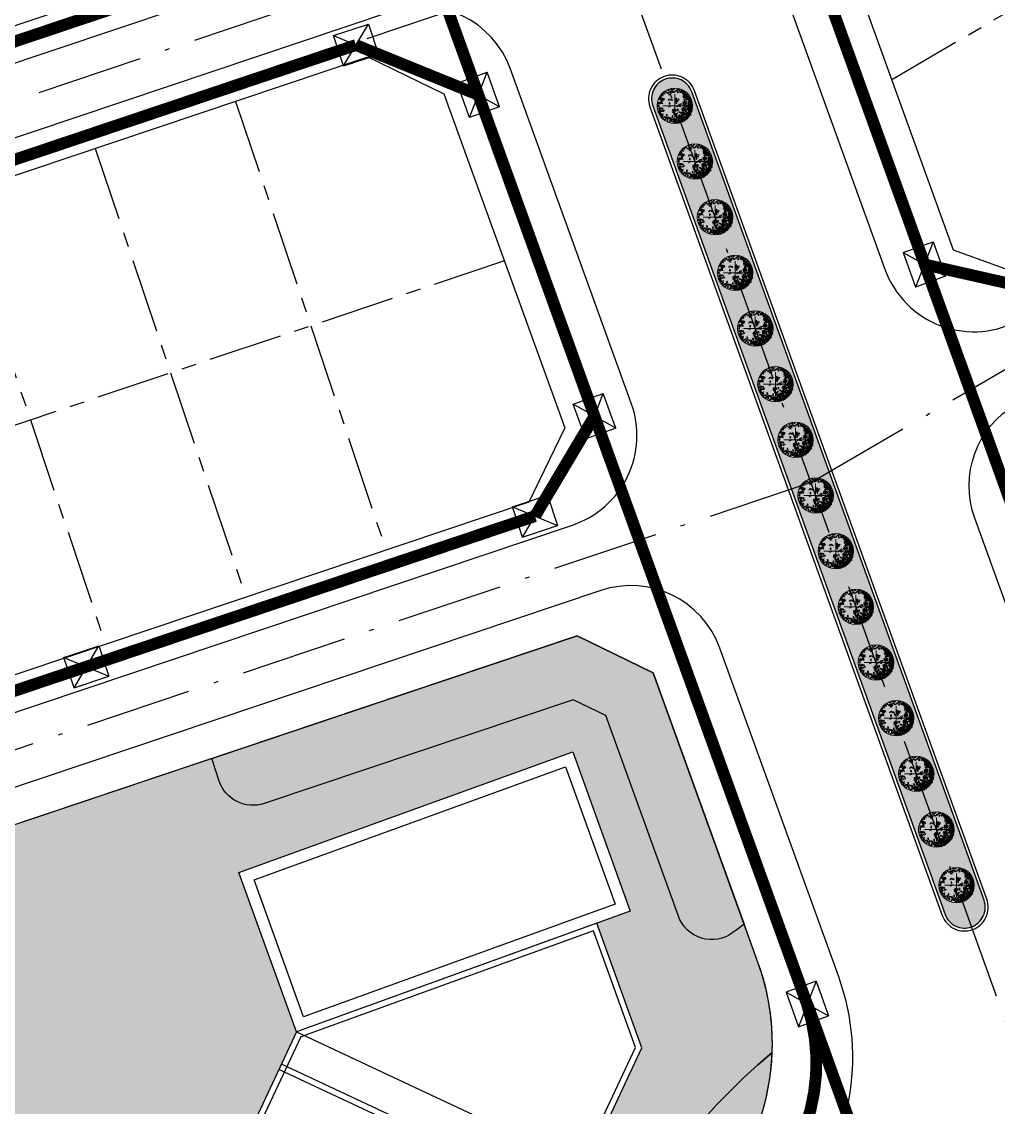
# Model space of a CAD drawing. Header units: metres. Extents: x 566631 to 571261, y 2062953 to 2068466.
# Drawn here: x 568639.9 to 568722.5, y 2066105.5 to 2066197.2 of the extents above; entities that cross this region are included whole.
import ezdxf

# ---------------------------------------------------------------- set-up
doc = ezdxf.new("R2010")
doc.units = ezdxf.units.M
for name, pattern in [('ACAD_ISO10W100', [18.5, 12, -3, 0.5, -3]), ('CENTER', [2, 1.25, -0.25, 0.25, -0.25]), ('HIDDEN', [0.375, 0.25, -0.125])]:
    doc.linetypes.add(name, pattern=pattern)
for name, color, linetype in [('bonen', 34, 'CONTINUOUS'), ('BoThamCo', 94, 'CONTINUOUS'), ('ChiaLo', 128, 'CENTER'), ('D-TT', 2, 'CONTINUOUS'), ('hacth sdd', 8, 'CONTINUOUS'), ('hatchViaHe+LogDg', 129, 'CONTINUOUS'), ('LogDg', 7, 'CONTINUOUS'), ('nha', 20, 'CONTINUOUS'), ('RANHGIOI', 2, 'HIDDEN'), ('TimDg', 222, 'CONTINUOUS'), ('TTLL', 170, 'CONTINUOUS'), ('ViaHeS', 32, 'CONTINUOUS')]:
    doc.layers.add(name, color=color, linetype=linetype)
doc.layers.add('ngau', color=98, linetype='CONTINUOUS', lineweight=9)
doc.styles.get("Standard").update_dxf_attribs({"font": 'VHARIALN.TTF'})
doc.linetypes.add('Thong tin', pattern='A,12.7,-5.08,["TTLL",Standard,S=2.54,R=0,X=-2.54,Y=-1.27],-9.08', length=26.86)
pattern_1 = [(0, (568575.3249, 2066034.0933), (0.3175, 0.3175), [0.15875, -0.47625]), (90, (568575.4043, 2066034.01393), (-0.3175, 0.3175), [0.15875, -0.47625])]

# ---------------------------------------------------------------- blocks, each defined once
blk = doc.blocks.new('cts09')
at = {"color": 240}
blk.add_wipeout([(-16.833, 51.551), (11.378, 61.754), (16.247, 48.293), (13.426, 47.272), (17.23, 36.755), (11.21, 23.913), (12.115, 23.488), (6.926, 12.418), (6.02, 12.843), (0, 0), (-19.906, -7.2), (-18.885, -10.021), (-65.904, -27.027), (-76.108, 1.185), (-19.7, 21.586), (-11.964, 38.089)], dxfattribs=at).dxf.layer = 'nha'
at = {"layer": 'nha', "color": 240}
for points in [[(11.378, 61.754), (16.247, 48.293), (-11.964, 38.089), (-16.833, 51.551)], [(-19.7, 21.586), (-29.089, 18.191), (-19.906, -7.2), (0, 0), (6.02, 12.843), (6.926, 12.418), (12.115, 23.488), (11.21, 23.913), (17.23, 36.755), (13.426, 47.272), (-11.964, 38.089), (-11.964, 38.089), (-19.7, 21.586)]]:
    blk.add_lwpolyline(points, close=True, dxfattribs=at)
at = {"layer": 'nha', "color": 10, "ltscale": 3}
for points in [[(10.778, 60.474), (14.967, 48.893), (-11.364, 39.37), (-15.553, 50.95)], [(-19.335, 21.187), (-28.449, 17.891), (-19.605, -6.559), (-0.365, 0.4), (5.78, 13.508), (6.685, 13.083), (11.45, 23.248), (10.545, 23.672), (16.689, 36.78), (13.126, 46.632), (-11.6, 37.689)], [(-29.689, 16.91), (-74.827, 0.584), (-65.304, -25.746), (-20.166, -9.42)]]:
    blk.add_lwpolyline(points, close=True, dxfattribs=at)
for points in [[(-11.964, 38.089), (12.483, 26.629)], [(-18.427, 24.303), (6.926, 12.418), (12.115, 23.488), (-13.238, 35.373)], [(-18.215, 24.756), (6.685, 13.083), (11.45, 23.248), (-13.45, 34.92)], [(-19.7, 21.586), (4.747, 10.126)]]:
    blk.add_lwpolyline(points, dxfattribs=at)
at = {"layer": 'nha', "color": 240}
blk.add_lwpolyline([(-29.089, 18.191), (-76.108, 1.185), (-65.904, -27.027), (-18.885, -10.021), (-29.089, 18.191)], dxfattribs=at)
at = {"layer": 'nha', "const_width": 0.332}
for points in [[(-5.122, 5.337, 1), (-4.833, 5.5, 1)], [(-4.174, 5.655, 1), (-3.885, 5.818, 1)], [(-7.967, 4.383, 1), (-7.677, 4.546, 1)], [(-7.019, 4.701, 1), (-6.729, 4.864, 1)], [(-6.071, 5.019, 1), (-5.781, 5.182, 1)], [(-3.664, 4.245, 1), (-3.375, 4.407, 1)], [(-6.508, 3.291, 1), (-6.219, 3.453, 1)], [(-5.56, 3.609, 1), (-5.271, 3.771, 1)], [(-4.612, 3.927, 1), (-4.323, 4.089, 1)], [(-7.457, 2.973, 1), (-7.167, 3.135, 1)], [(-4.102, 2.516, 1), (-3.813, 2.679, 1)], [(-3.154, 2.834, 1), (-2.865, 2.997, 1)], [(-6.946, 1.562, 1), (-6.657, 1.725, 1)], [(-5.998, 1.88, 1), (-5.709, 2.043, 1)], [(-5.05, 2.198, 1), (-4.761, 2.361, 1)], [(-2.644, 1.424, 1), (-2.355, 1.586, 1)], [(-4.54, 0.788, 1), (-4.251, 0.95, 1)], [(-3.592, 1.106, 1), (-3.303, 1.268, 1)], [(-6.436, 0.152, 1), (-6.147, 0.314, 1)], [(-5.488, 0.47, 1), (-5.199, 0.632, 1)]]:
    blk.add_lwpolyline(points, format="xyb", close=True, dxfattribs=at)
blk = doc.blocks.new('ngau')
at = {"layer": 'ngau', "linetype": 'Continuous'}
for p, q in [((0, -1), (0, 1)), ((-1, 0), (1, 0))]:
    blk.add_line(p, q, dxfattribs=at)
blk.add_circle((0, 0), 1.5, dxfattribs=at)
for centre, major_axis, start_param, end_param in [((-1.113, 0.817), (0.0983, 0.0983), 5.687855, 7.236786), ((-1, 0.981), (-0.0983, 0.0983), 0.975466, 2.524397), ((-0.891, 0.909), (0.127, 0.127), 0.403084, 1.927372), ((-0.987, 1.15), (-0.127, 0.127), 1.97388, 3.498168), ((-0.807, 1.097), (-0.0983, 0.0983), 4.117059, 5.665989), ((-0.694, 1.26), (0.0983, 0.0983), 2.546262, 4.095193), ((-0.472, 1.021), (0.118, 0.118), 0.783862, 2.192432), ((-0.636, 1.215), (0.118, 0.118), 3.925455, 5.334025), ((-0.583, 1.239), (-0.0983, 0.0983), 4.117059, 5.665989), ((-0.47, 1.402), (-0.0983, 0.0983), 0.975466, 2.524397), ((-0.502, 0.889), (-0.0983, 0.0983), 4.117059, 5.665989), ((-0.388, 1.052), (0.0983, 0.0983), 2.546262, 4.095193), ((-0.413, 1.017), (0.0983, 0.0983), 5.687855, 7.236786), ((-0.299, 1.18), (-0.0983, 0.0983), 0.975466, 2.524397), ((-0.255, 1.096), (-0.118, 0.118), -0.786934, 0.621636), ((-0.419, 1.29), (-0.118, 0.118), 2.354658, 3.763228), ((-0.367, 1.313), (0.0983, 0.0983), 5.687855, 7.236786), ((-0.253, 1.477), (-0.0983, 0.0983), 0.975466, 2.524397), ((-0.196, 1.092), (-0.0983, 0.0983), 4.117059, 5.665989), ((-0.083, 1.255), (0.0983, 0.0983), 2.546262, 4.095193), ((-0.019, 1.297), (0.118, 0.118), 0.783862, 2.192432), ((-0.183, 1.491), (0.118, 0.118), 3.925455, 5.334025), ((0.13, 1.131), (0.118, 0.118), 0.783862, 2.192432), ((-0.035, 1.325), (0.118, 0.118), 3.925455, 5.334025), ((0.249, 1.246), (0.118, 0.118), 0.783862, 2.192432), ((0.085, 1.439), (0.118, 0.118), 3.925455, 5.334025), ((0.341, 1.191), (-0.0915, 0.0915), 0.066535, 1.675838), ((0.163, 1.176), (0.0915, 0.0915), 4.778924, 6.388227), ((0.282, 1.298), (0.0983, 0.0983), 5.687855, 7.236786), ((0.395, 1.461), (-0.0983, 0.0983), 0.975466, 2.524397), ((0.475, 1.074), (-0.097, 0.097), -1.534523, 0.025999), ((0.469, 1.269), (-0.097, 0.097), 1.607069, 3.167592), ((0.433, 1.15), (-0.0983, 0.0983), 4.117059, 5.665989), ((0.546, 1.314), (-0.0983, 0.0983), 0.975466, 2.524397), ((0.651, 1.277), (0.0915, 0.0915), 1.637331, 3.246634), ((0.472, 1.262), (-0.0915, 0.0915), 3.208127, 4.817431), ((0.726, 1.142), (-0.118, 0.118), -0.786934, 0.621636), ((0.562, 1.336), (-0.118, 0.118), 2.354658, 3.763228), ((0.592, 1.039), (-0.0983, 0.0983), 4.117059, 5.665989), ((0.705, 1.203), (-0.0983, 0.0983), 0.975466, 2.524397), ((0.671, 1.082), (-0.097, 0.097), -1.534523, 0.025999), ((0.665, 1.277), (0.097, 0.097), 3.177866, 4.738388), ((0.744, 0.906), (0.097, 0.097), 0.036273, 1.596796), ((0.738, 1.101), (0.097, 0.097), 3.177866, 4.738388), ((0.702, 0.982), (-0.0983, 0.0983), 4.117059, 5.665989), ((0.815, 1.146), (0.0983, 0.0983), 2.546262, 4.095193), ((0.92, 1.109), (0.0915, 0.0915), 1.637331, 3.246634), ((0.949, 0.891), (0.0915, 0.0915), 1.637331, 3.246634), ((0.741, 1.094), (0.0915, 0.0915), 4.778924, 6.388227), ((1.007, 0.909), (0.127, 0.127), 0.403084, 1.927372), ((0.911, 1.149), (-0.127, 0.127), 1.97388, 3.498168), ((0.77, 0.876), (0.0915, 0.0915), 4.778924, 6.388227), ((0.86, 0.95), (0.118, 0.118), 3.925455, 5.334025), ((1.024, 0.756), (0.118, 0.118), 0.783862, 2.192432), ((0.898, 0.815), (-0.0983, 0.0983), 4.117059, 5.665989), ((1.012, 0.979), (0.0983, 0.0983), 2.546262, 4.095193), ((0.973, 1.024), (0.118, 0.118), 3.925455, 5.334025), ((1.138, 0.83), (0.118, 0.118), 0.783862, 2.192432), ((1.112, 0.721), (0.127, 0.127), 0.083501, 1.607789), ((-1.335, 0.136), (0.118, 0.118), 0.783862, 2.192432), ((-1.499, 0.329), (0.118, 0.118), 3.925455, 5.334025), ((-1.28, 0.017), (0.0915, 0.0915), 1.637331, 3.246634), ((-1.459, 0.002), (-0.0915, 0.0915), 3.208127, 4.817431), ((-1.372, 0.688), (-0.118, 0.118), 2.354658, 3.763228), ((-1.208, 0.494), (-0.118, 0.118), -0.786934, 0.621636), ((-1.176, 0.106), (0.118, 0.118), 0.783862, 2.192432), ((-1.34, 0.299), (0.118, 0.118), 3.925455, 5.334025), ((-1.302, 0.188), (0.0983, 0.0983), 5.687855, 7.236786), ((-1.189, 0.351), (-0.0983, 0.0983), 0.975466, 2.524397), ((-1.283, 0.86), (0.118, 0.118), 3.925455, 5.334025), ((-1.119, 0.666), (0.118, 0.118), 0.783862, 2.192432), ((-1.048, 0.464), (0.118, 0.118), 0.783862, 2.192432), ((-1.213, 0.658), (-0.118, 0.118), 2.354658, 3.763228), ((-1.175, 0.546), (-0.0983, 0.0983), 4.117059, 5.665989), ((-1.062, 0.71), (0.0983, 0.0983), 2.546262, 4.095193), ((-1.143, 0.158), (-0.0983, 0.0983), 4.117059, 5.665989), ((-1.03, 0.321), (0.0983, 0.0983), 2.546262, 4.095193), ((-1.026, 0.382), (0.0915, 0.0915), 1.637331, 3.246634), ((-1.204, 0.366), (-0.0915, 0.0915), 3.208127, 4.817431), ((-0.913, 0.378), (0.118, 0.118), 0.783862, 2.192432), ((-1.078, 0.572), (0.118, 0.118), 3.925455, 5.334025), ((-1.016, 0.517), (0.0983, 0.0983), 5.687855, 7.236786), ((-0.902, 0.68), (-0.0983, 0.0983), 0.975466, 2.524397), ((-0.401, 0.427), (0.118, 0.118), 0.783862, 2.192432), ((-0.565, 0.621), (0.118, 0.118), 3.925455, 5.334025), ((-0.375, -0.13), (0.118, 0.118), 0.783862, 2.192432), ((-0.539, 0.063), (-0.118, 0.118), 2.354658, 3.763228), ((-0.349, 0.22), (-0.0915, 0.0915), 0.066535, 1.675838), ((-0.527, 0.204), (0.0915, 0.0915), 4.778924, 6.388227), ((-0.342, 0.423), (0.0983, 0.0983), 5.687855, 7.236786), ((-0.228, 0.586), (-0.0983, 0.0983), 0.975466, 2.524397), ((-0.026, 0.511), (0.118, 0.118), 3.925455, 5.334025), ((0.138, 0.317), (0.118, 0.118), 0.783862, 2.192432), ((0.005, 0.446), (0.0983, 0.0983), 5.687855, 7.236786), ((0.118, 0.61), (0.0983, 0.0983), 2.546262, 4.095193), ((0.21, 0.597), (0.0915, 0.0915), 1.637331, 3.246634), ((0.224, 0.275), (0.0915, 0.0915), 1.637331, 3.246634), ((0.032, 0.581), (-0.0915, 0.0915), 3.208127, 4.817431), ((0.046, 0.259), (-0.0915, 0.0915), 3.208127, 4.817431), ((0.294, 0.407), (0.127, 0.127), 0.403084, 1.927372), ((0.198, 0.647), (-0.127, 0.127), 1.97388, 3.498168), ((0.298, -0.111), (-0.118, 0.118), -0.786934, 0.621636), ((0.134, 0.082), (-0.118, 0.118), 2.354658, 3.763228), ((0.158, 0.352), (0.0983, 0.0983), 5.687855, 7.236786), ((0.271, 0.515), (-0.0983, 0.0983), 0.975466, 2.524397), ((0.357, -0.116), (0.0983, 0.0983), 5.687855, 7.236786), ((0.47, 0.048), (-0.0983, 0.0983), 0.975466, 2.524397), ((0.506, 0.005), (0.127, 0.127), 0.403084, 1.927372), ((0.41, 0.245), (-0.127, 0.127), 1.97388, 3.498168), ((0.737, 0.14), (0.097, 0.097), 0.036273, 1.596796), ((0.731, 0.335), (-0.097, 0.097), 1.607069, 3.167592), ((0.695, 0.217), (0.0983, 0.0983), 5.687855, 7.236786), ((0.808, 0.38), (-0.0983, 0.0983), 0.975466, 2.524397), ((0.837, 0.074), (0.118, 0.118), 0.783862, 2.192432), ((0.673, 0.268), (0.118, 0.118), 3.925455, 5.334025), ((0.773, 0.688), (0.097, 0.097), 0.036273, 1.596796), ((0.767, 0.883), (0.097, 0.097), 3.177866, 4.738388), ((0.731, 0.764), (-0.0983, 0.0983), 4.117059, 5.665989), ((0.844, 0.928), (0.0983, 0.0983), 2.546262, 4.095193), ((0.873, 0.622), (0.118, 0.118), 0.783862, 2.192432), ((0.709, 0.816), (0.118, 0.118), 3.925455, 5.334025), ((0.924, 0.414), (-0.127, 0.127), -1.167712, 0.356575), ((0.828, 0.655), (0.127, 0.127), 3.544677, 5.068964), ((0.913, 0.343), (-0.0915, 0.0915), 0.066535, 1.675838), ((0.925, 0.161), (0.0915, 0.0915), 1.637331, 3.246634), ((0.734, 0.328), (-0.0915, 0.0915), 3.208127, 4.817431), ((0.824, 0.403), (0.118, 0.118), 3.925455, 5.334025), ((0.988, 0.209), (0.118, 0.118), 0.783862, 2.192432), ((0.746, 0.145), (-0.0915, 0.0915), 3.208127, 4.817431), ((0.961, 0.708), (0.0915, 0.0915), 1.637331, 3.246634), ((0.854, 0.106), (0.0983, 0.0983), 5.687855, 7.236786), ((0.967, 0.269), (0.0983, 0.0983), 2.546262, 4.095193), ((0.933, 0.148), (0.097, 0.097), 0.036273, 1.596796), ((0.927, 0.343), (0.097, 0.097), 3.177866, 4.738388), ((0.782, 0.693), (-0.0915, 0.0915), 3.208127, 4.817431), ((0.89, 0.654), (0.0983, 0.0983), 5.687855, 7.236786), ((1.003, 0.817), (-0.0983, 0.0983), 0.975466, 2.524397), ((0.969, 0.696), (0.097, 0.097), 0.036273, 1.596796), ((0.963, 0.891), (0.097, 0.097), 3.177866, 4.738388), ((1.042, 0.52), (-0.097, 0.097), -1.534523, 0.025999), ((1.036, 0.715), (-0.097, 0.097), 1.607069, 3.167592), ((1, 0.596), (-0.0983, 0.0983), 4.117059, 5.665989), ((1.113, 0.76), (-0.0983, 0.0983), 0.975466, 2.524397), ((0.978, 0.648), (-0.118, 0.118), 2.354658, 3.763228), ((1.142, 0.454), (-0.118, 0.118), -0.786934, 0.621636), ((1.096, 0.98), (0.127, 0.127), 3.225094, 4.749382), ((1.009, -0.096), (-0.118, 0.118), 4.155471, 5.564041), ((1.161, 0.108), (0.118, 0.118), 2.584675, 3.993245), ((1.239, 0.066), (0.097, 0.097), 1.837086, 3.397609), ((1.218, 0.723), (0.0915, 0.0915), 1.637331, 3.246634), ((1.23, 0.54), (-0.0915, 0.0915), 0.066535, 1.675838), ((1.216, 0.138), (-0.0915, 0.0915), -1.274245, 0.335058), ((1.16, 0.308), (-0.0915, 0.0915), 1.867348, 3.476651), ((1.112, 0.204), (0.118, 0.118), 5.726268, 7.134838), ((1.263, 0.408), (-0.118, 0.118), 1.013879, 2.422449), ((1.051, 0.016), (0.097, 0.097), 4.978679, 6.539201), ((1.039, 0.708), (-0.0915, 0.0915), 3.208127, 4.817431), ((1.293, 0.588), (-0.118, 0.118), -0.786934, 0.621636), ((1.129, 0.782), (-0.118, 0.118), 2.354658, 3.763228), ((1.051, 0.525), (0.0915, 0.0915), 4.778924, 6.388227), ((1.159, 0.486), (-0.0983, 0.0983), 4.117059, 5.665989), ((1.272, 0.649), (-0.0983, 0.0983), 0.975466, 2.524397), ((1.238, 0.528), (-0.097, 0.097), -1.534523, 0.025999), ((1.232, 0.723), (-0.097, 0.097), 1.607069, 3.167592), ((1.3, 0.001), (-0.0983, 0.0983), -0.365314, 1.183617), ((1.115, 0.074), (0.0983, 0.0983), 4.347075, 5.896006), ((1.289, -0.109), (-0.0915, 0.0915), -1.274245, 0.335058), ((1.233, 0.062), (0.0915, 0.0915), 3.438144, 5.047447), ((1.331, 0.122), (-0.0983, 0.0983), -0.365314, 1.183617), ((1.341, 0.367), (0.097, 0.097), 1.837086, 3.397609), ((1.146, 0.195), (0.0983, 0.0983), 4.347075, 5.896006), ((1.153, 0.316), (-0.097, 0.097), 3.407882, 4.968405), ((1.394, 0.178), (-0.097, 0.097), 0.26629, 1.826812), ((1.403, 0.301), (0.0983, 0.0983), 1.205483, 2.754413), ((1.277, 0.087), (-0.118, 0.118), 4.155471, 5.564041), ((1.428, 0.291), (0.118, 0.118), 2.584675, 3.993245), ((1.218, 0.375), (-0.0983, 0.0983), 2.776279, 4.32521), ((1.391, 0.191), (-0.0915, 0.0915), -1.274245, 0.335058), ((1.335, 0.362), (-0.0915, 0.0915), 1.867348, 3.476651), ((1.206, 0.127), (0.097, 0.097), 4.978679, 6.539201), ((1.3, 0.378), (-0.0983, 0.0983), 4.117059, 5.665989), ((1.413, 0.542), (0.0983, 0.0983), 2.546262, 4.095193), ((1.213, 0.061), (-0.0915, 0.0915), 3.208127, 4.817431), ((1.303, 0.136), (-0.118, 0.118), 2.354658, 3.763228), ((1.467, -0.058), (-0.118, 0.118), -0.786934, 0.621636), ((1.412, -0.118), (0.097, 0.097), 0.036273, 1.596796), ((-1.47, -0.139), (0.118, 0.118), 3.925455, 5.334025), ((-1.306, -0.333), (0.118, 0.118), 0.783862, 2.192432), ((-1.429, -0.37), (0.118, 0.118), 3.925455, 5.334025), ((-1.265, -0.564), (0.118, 0.118), 0.783862, 2.192432), ((-1.194, -0.558), (0.0915, 0.0915), 1.637331, 3.246634), ((-1.15, -0.795), (0.118, 0.118), 0.783862, 2.192432), ((-1.314, -0.602), (0.118, 0.118), 3.925455, 5.334025), ((-1.147, -0.363), (0.118, 0.118), 0.783862, 2.192432), ((-1.311, -0.169), (0.118, 0.118), 3.925455, 5.334025), ((-1.273, -0.281), (-0.0983, 0.0983), 4.117059, 5.665989), ((-1.16, -0.117), (0.0983, 0.0983), 2.546262, 4.095193), ((-1.373, -0.573), (-0.0915, 0.0915), 3.208127, 4.817431), ((-1.124, -0.445), (-0.0915, 0.0915), 0.066535, 1.675838), ((-1.303, -0.461), (0.0915, 0.0915), 4.778924, 6.388227), ((-0.99, -0.825), (0.118, 0.118), 0.783862, 2.192432), ((-1.155, -0.632), (0.118, 0.118), 3.925455, 5.334025), ((-1.153, -0.77), (0.118, 0.118), 3.925455, 5.334025), ((-0.989, -0.964), (0.118, 0.118), 0.783862, 2.192432), ((-1.114, -0.31), (0.0983, 0.0983), 5.687855, 7.236786), ((-1.001, -0.147), (-0.0983, 0.0983), 0.975466, 2.524397), ((-0.948, -0.535), (0.127, 0.127), 0.403084, 1.927372), ((-1.044, -0.294), (-0.127, 0.127), 1.97388, 3.498168), ((-1.05, -0.886), (-0.118, 0.118), 2.354658, 3.763228), ((-0.886, -1.079), (-0.118, 0.118), -0.786934, 0.621636), ((-0.853, -1.027), (-0.0983, 0.0983), 4.117059, 5.665989), ((-0.74, -0.864), (0.0983, 0.0983), 2.546262, 4.095193), ((-0.592, -0.781), (-0.0915, 0.0915), 0.066535, 1.675838), ((-0.77, -0.796), (0.0915, 0.0915), 4.778924, 6.388227), ((-0.1, -0.896), (-0.0915, 0.0915), 0.066535, 1.675838), ((-0.124, -0.525), (-0.097, 0.097), -1.534523, 0.025999), ((-0.13, -0.33), (-0.097, 0.097), 1.607069, 3.167592), ((-0.279, -0.912), (0.0915, 0.0915), 4.778924, 6.388227), ((-0.166, -0.448), (0.0983, 0.0983), 5.687855, 7.236786), ((-0.053, -0.285), (-0.0983, 0.0983), 0.975466, 2.524397), ((-0.024, -0.591), (0.118, 0.118), 0.783862, 2.192432), ((-0.188, -0.397), (0.118, 0.118), 3.925455, 5.334025), ((-0.09, -0.761), (0.0983, 0.0983), 5.687855, 7.236786), ((0.023, -0.598), (-0.0983, 0.0983), 0.975466, 2.524397), ((0.007, -0.832), (-0.097, 0.097), -1.534523, 0.025999), ((0.001, -0.637), (-0.097, 0.097), 1.607069, 3.167592), ((0.052, -0.322), (-0.0915, 0.0915), 0.066535, 1.675838), ((0.064, -0.504), (-0.0915, 0.0915), 0.066535, 1.675838), ((-0.127, -0.337), (0.0915, 0.0915), 4.778924, 6.388227), ((-0.037, -0.262), (0.118, 0.118), 3.925455, 5.334025), ((0.127, -0.456), (0.118, 0.118), 0.783862, 2.192432), ((-0.115, -0.52), (-0.0915, 0.0915), 3.208127, 4.817431), ((0.072, -0.517), (0.097, 0.097), 0.036273, 1.596796), ((0.066, -0.322), (0.097, 0.097), 3.177866, 4.738388), ((0.195, -0.811), (-0.0915, 0.0915), 0.066535, 1.675838), ((0.094, -0.569), (0.118, 0.118), 3.925455, 5.334025), ((0.258, -0.763), (0.118, 0.118), 0.783862, 2.192432), ((0.016, -0.826), (-0.0915, 0.0915), 3.208127, 4.817431), ((0.254, -0.975), (-0.0915, 0.0915), 0.066535, 1.675838), ((0.075, -0.99), (0.0915, 0.0915), 4.778924, 6.388227), ((0.309, -1.027), (0.097, 0.097), 0.036273, 1.596796), ((0.35, -0.319), (0.0915, 0.0915), 1.637331, 3.246634), ((0.267, -0.95), (-0.0983, 0.0983), 4.117059, 5.665989), ((0.38, -0.787), (0.0983, 0.0983), 2.546262, 4.095193), ((0.171, -0.334), (0.0915, 0.0915), 4.778924, 6.388227), ((0.356, -0.616), (-0.0983, 0.0983), 4.117059, 5.665989), ((0.47, -0.453), (-0.0983, 0.0983), 0.975466, 2.524397), ((0.485, -0.824), (-0.0915, 0.0915), 0.066535, 1.675838), ((0.306, -0.839), (0.0915, 0.0915), 4.778924, 6.388227), ((0.56, -0.958), (0.118, 0.118), 0.783862, 2.192432), ((0.396, -0.764), (0.118, 0.118), 3.925455, 5.334025), ((0.426, -1.061), (-0.0983, 0.0983), 4.117059, 5.665989), ((0.505, -1.018), (0.097, 0.097), 0.036273, 1.596796), ((0.593, -0.761), (0.097, 0.097), 0.036273, 1.596796), ((0.587, -0.566), (0.097, 0.097), 3.177866, 4.738388), ((0.52, -0.89), (0.118, 0.118), 3.925455, 5.334025), ((0.685, -1.083), (0.118, 0.118), 0.783862, 2.192432), ((0.551, -0.684), (-0.0983, 0.0983), 4.117059, 5.665989), ((0.664, -0.521), (0.0983, 0.0983), 2.546262, 4.095193), ((0.693, -0.826), (-0.118, 0.118), -0.786934, 0.621636), ((0.529, -0.633), (-0.118, 0.118), 2.354658, 3.763228), ((0.656, -0.393), (0.097, 0.097), 0.036273, 1.596796), ((0.65, -0.198), (0.097, 0.097), 3.177866, 4.738388), ((0.614, -0.317), (-0.0983, 0.0983), 4.117059, 5.665989), ((0.728, -0.153), (-0.0983, 0.0983), 0.975466, 2.524397), ((0.592, -0.265), (0.118, 0.118), 3.925455, 5.334025), ((0.756, -0.459), (0.118, 0.118), 0.783862, 2.192432), ((0.774, -0.911), (-0.118, 0.118), -0.786934, 0.621636), ((0.61, -0.717), (-0.118, 0.118), 2.354658, 3.763228), ((0.769, -0.557), (0.0915, 0.0915), 1.637331, 3.246634), ((0.781, -0.74), (0.0915, 0.0915), 1.637331, 3.246634), ((0.59, -0.573), (-0.0915, 0.0915), 3.208127, 4.817431), ((0.68, -0.498), (0.118, 0.118), 3.925455, 5.334025), ((0.844, -0.692), (-0.118, 0.118), -0.786934, 0.621636), ((0.602, -0.755), (0.0915, 0.0915), 4.778924, 6.388227), ((0.71, -0.795), (-0.0983, 0.0983), 4.117059, 5.665989), ((0.823, -0.632), (-0.0983, 0.0983), 0.975466, 2.524397), ((0.789, -0.752), (0.097, 0.097), 0.036273, 1.596796), ((0.783, -0.557), (-0.097, 0.097), 1.607069, 3.167592), ((0.717, -1.031), (-0.0983, 0.0983), 4.117059, 5.665989), ((0.831, -0.868), (0.0983, 0.0983), 2.546262, 4.095193), ((0.832, -0.19), (0.0915, 0.0915), 1.637331, 3.246634), ((0.844, -0.372), (-0.0915, 0.0915), 0.066535, 1.675838), ((0.653, -0.205), (0.0915, 0.0915), 4.778924, 6.388227), ((0.743, -0.131), (-0.118, 0.118), 2.354658, 3.763228), ((0.908, -0.324), (0.118, 0.118), 0.783862, 2.192432), ((0.665, -0.388), (0.0915, 0.0915), 4.778924, 6.388227), ((0.773, -0.427), (0.0983, 0.0983), 5.687855, 7.236786), ((0.886, -0.264), (-0.0983, 0.0983), 0.975466, 2.524397), ((0.852, -0.385), (-0.097, 0.097), -1.534523, 0.025999), ((0.846, -0.19), (-0.097, 0.097), 1.607069, 3.167592), ((0.779, -0.76), (0.0983, 0.0983), 5.687855, 7.236786), ((0.893, -0.597), (-0.0983, 0.0983), 0.975466, 2.524397), ((0.9, -0.169), (0.097, 0.097), 0.036273, 1.596796), ((0.894, 0.026), (0.097, 0.097), 3.177866, 4.738388), ((0.911, -1.047), (0.097, 0.097), 0.036273, 1.596796), ((1.002, -0.795), (0.118, 0.118), 0.783862, 2.192432), ((0.838, -0.601), (0.118, 0.118), 3.925455, 5.334025), ((0.869, -0.971), (-0.0983, 0.0983), 4.117059, 5.665989), ((0.982, -0.808), (-0.0983, 0.0983), 0.975466, 2.524397), ((0.877, -1.061), (0.0983, 0.0983), 5.687855, 7.236786), ((1.043, -0.403), (0.118, 0.118), 0.783862, 2.192432), ((0.879, -0.209), (0.118, 0.118), 3.925455, 5.334025), ((1.029, -0.444), (-0.0915, 0.0915), 0.066535, 1.675838), ((1.069, -0.96), (0.118, 0.118), 0.783862, 2.192432), ((0.905, -0.766), (-0.118, 0.118), 2.354658, 3.763228), ((0.85, -0.46), (-0.0915, 0.0915), 3.208127, 4.817431), ((1.087, -0.844), (0.0915, 0.0915), 1.637331, 3.246634), ((1.095, -0.61), (-0.0915, 0.0915), 0.066535, 1.675838), ((0.908, -0.86), (-0.0915, 0.0915), 3.208127, 4.817431), ((1.113, -0.162), (-0.0915, 0.0915), -1.274245, 0.335058), ((1.058, 0.008), (0.0915, 0.0915), 3.438144, 5.047447), ((0.916, -0.625), (0.0915, 0.0915), 4.778924, 6.388227), ((0.998, -0.785), (-0.118, 0.118), 2.354658, 3.763228), ((1.162, -0.979), (-0.118, 0.118), -0.786934, 0.621636), ((1.107, -1.039), (-0.097, 0.097), -1.534523, 0.025999), ((1.148, -0.761), (-0.0915, 0.0915), -1.274245, 0.335058), ((1.093, -0.591), (-0.0915, 0.0915), 1.867348, 3.476651), ((1.044, -0.695), (0.118, 0.118), 5.726268, 7.134838), ((1.196, -0.491), (-0.118, 0.118), 1.013879, 2.422449), ((1.229, -0.179), (0.0983, 0.0983), 1.205483, 2.754413), ((1.102, -0.407), (0.0983, 0.0983), 5.687855, 7.236786), ((1.215, -0.244), (-0.0983, 0.0983), 0.975466, 2.524397), ((1.044, -0.106), (0.0983, 0.0983), 4.347075, 5.896006), ((1.264, -0.778), (-0.0983, 0.0983), -0.365314, 1.183617), ((1.274, -0.532), (0.097, 0.097), 1.837086, 3.397609), ((1.251, -0.461), (-0.0915, 0.0915), -1.274245, 0.335058), ((1.195, -0.291), (-0.0915, 0.0915), 1.867348, 3.476651), ((1.292, -0.123), (0.097, 0.097), 1.837086, 3.397609), ((1.146, -0.395), (-0.118, 0.118), 4.155471, 5.564041), ((1.298, -0.191), (0.118, 0.118), 2.584675, 3.993245), ((1.079, -0.705), (-0.0983, 0.0983), 2.776279, 4.32521), ((1.085, -0.583), (-0.097, 0.097), 3.407882, 4.968405), ((1.175, -0.213), (-0.118, 0.118), 4.155471, 5.564041), ((1.326, -0.009), (-0.118, 0.118), 1.013879, 2.422449), ((1.327, -0.722), (-0.097, 0.097), 0.26629, 1.826812), ((1.103, -0.173), (0.097, 0.097), 4.978679, 6.539201), ((1.335, -0.598), (0.0983, 0.0983), 1.205483, 2.754413), ((1.21, -0.812), (-0.118, 0.118), 4.155471, 5.564041), ((1.361, -0.608), (0.118, 0.118), 2.584675, 3.993245), ((1.15, -0.525), (0.0983, 0.0983), 4.347075, 5.896006), ((1.324, -0.708), (0.0915, 0.0915), 0.296551, 1.905854), ((1.268, -0.537), (0.0915, 0.0915), 3.438144, 5.047447), ((1.366, -0.477), (0.0983, 0.0983), 1.205483, 2.754413), ((1.138, -0.772), (0.097, 0.097), 4.978679, 6.539201), ((1.376, -0.232), (-0.097, 0.097), 0.26629, 1.826812), ((1.181, -0.404), (0.0983, 0.0983), 4.347075, 5.896006), ((1.188, -0.283), (0.097, 0.097), 4.978679, 6.539201), ((1.429, -0.421), (0.097, 0.097), 1.837086, 3.397609), ((1.438, -0.297), (0.0983, 0.0983), 1.205483, 2.754413), ((1.312, -0.512), (0.118, 0.118), 5.726268, 7.134838), ((1.463, -0.308), (-0.118, 0.118), 1.013879, 2.422449), ((1.225, -0.122), (0.0915, 0.0915), 4.778924, 6.388227), ((1.333, -0.161), (-0.0983, 0.0983), 4.117059, 5.665989), ((1.446, 0.002), (-0.0983, 0.0983), 0.975466, 2.524397), ((1.253, -0.224), (0.0983, 0.0983), 4.347075, 5.896006), ((1.426, -0.408), (-0.0915, 0.0915), -1.274245, 0.335058), ((1.37, -0.237), (-0.0915, 0.0915), 1.867348, 3.476651), ((1.241, -0.472), (0.097, 0.097), 4.978679, 6.539201), ((1.406, 0.076), (0.097, 0.097), 3.177866, 4.738388), ((-0.737, -1.245), (-0.118, 0.118), -0.786934, 0.621636), ((-0.902, -1.051), (-0.118, 0.118), 2.354658, 3.763228), ((-0.782, -0.937), (0.118, 0.118), 3.925455, 5.334025), ((-0.618, -1.131), (0.118, 0.118), 0.783862, 2.192432), ((-0.526, -1.185), (0.0915, 0.0915), 1.637331, 3.246634), ((-0.704, -1.201), (-0.0915, 0.0915), 3.208127, 4.817431), ((-0.585, -1.079), (-0.0983, 0.0983), 4.117059, 5.665989), ((-0.472, -0.915), (0.0983, 0.0983), 2.546262, 4.095193), ((-0.353, -1.415), (0.118, 0.118), 0.783862, 2.192432), ((-0.518, -1.221), (-0.118, 0.118), 2.354658, 3.763228), ((-0.425, -1.108), (0.0983, 0.0983), 5.687855, 7.236786), ((-0.312, -0.945), (-0.0983, 0.0983), 0.975466, 2.524397), ((-0.251, -1.243), (0.118, 0.118), 0.783862, 2.192432), ((-0.415, -1.049), (0.118, 0.118), 3.925455, 5.334025), ((-0.321, -1.362), (0.0983, 0.0983), 5.687855, 7.236786), ((-0.207, -1.199), (-0.0983, 0.0983), 0.975466, 2.524397), ((-0.29, -1.053), (0.118, 0.118), 3.925455, 5.334025), ((-0.126, -1.247), (0.118, 0.118), 0.783862, 2.192432), ((-0.082, -1.4), (0.097, 0.097), 0.036273, 1.596796), ((-0.088, -1.205), (0.097, 0.097), 3.177866, 4.738388), ((-0.124, -1.323), (-0.0983, 0.0983), 4.117059, 5.665989), ((-0.011, -1.16), (-0.0983, 0.0983), 0.975466, 2.524397), ((0.018, -1.465), (-0.118, 0.118), -0.786934, 0.621636), ((-0.146, -1.272), (-0.118, 0.118), 2.354658, 3.763228), ((-0.093, -1.194), (-0.0983, 0.0983), 4.117059, 5.665989), ((0.02, -1.031), (0.0983, 0.0983), 2.546262, 4.095193), ((0.094, -1.196), (0.0915, 0.0915), 1.637331, 3.246634), ((0.106, -1.379), (-0.0915, 0.0915), 0.066535, 1.675838), ((-0.085, -1.212), (-0.0915, 0.0915), 3.208127, 4.817431), ((0.005, -1.137), (-0.118, 0.118), 2.354658, 3.763228), ((0.169, -1.331), (-0.118, 0.118), -0.786934, 0.621636), ((-0.073, -1.394), (0.0915, 0.0915), 4.778924, 6.388227), ((0.035, -1.434), (-0.0983, 0.0983), 4.117059, 5.665989), ((0.148, -1.271), (-0.0983, 0.0983), 0.975466, 2.524397), ((0.114, -1.391), (0.097, 0.097), 0.036273, 1.596796), ((0.108, -1.196), (0.097, 0.097), 3.177866, 4.738388), ((0.066, -1.224), (-0.0983, 0.0983), 4.117059, 5.665989), ((0.18, -1.061), (0.0983, 0.0983), 2.546262, 4.095193), ((0.171, -1.478), (0.0983, 0.0983), 5.687855, 7.236786), ((0.284, -1.315), (0.0983, 0.0983), 2.546262, 4.095193), ((0.302, -0.832), (0.097, 0.097), 3.177866, 4.738388), ((0.409, -1.093), (0.118, 0.118), 0.783862, 2.192432), ((0.245, -0.899), (0.118, 0.118), 3.925455, 5.334025), ((0.395, -1.246), (-0.0915, 0.0915), 0.066535, 1.675838), ((0.216, -1.261), (0.0915, 0.0915), 4.778924, 6.388227), ((0.455, -1.415), (0.102, 0.102), 1.007363, 2.527116), ((0.325, -1.227), (-0.0983, 0.0983), 4.117059, 5.665989), ((0.438, -1.064), (-0.0983, 0.0983), 0.975466, 2.524397), ((0.281, -1.299), (0.102, 0.102), 4.148956, 5.668709), ((0.497, -1.006), (0.0915, 0.0915), 1.637331, 3.246634), ((0.318, -1.022), (-0.0915, 0.0915), 3.208127, 4.817431), ((0.532, -1.36), (0.0915, 0.0915), 1.637331, 3.246634), ((0.539, -0.898), (-0.0983, 0.0983), 0.975466, 2.524397), ((0.499, -0.824), (0.097, 0.097), 3.177866, 4.738388), ((0.353, -1.375), (-0.0915, 0.0915), 3.208127, 4.817431), ((0.578, -1.297), (-0.097, 0.097), -1.534523, 0.025999), ((0.572, -1.103), (-0.097, 0.097), 1.607069, 3.167592), ((0.536, -1.221), (0.0983, 0.0983), 5.687855, 7.236786), ((0.649, -1.058), (-0.0983, 0.0983), 0.975466, 2.524397), ((0.678, -1.363), (0.118, 0.118), 0.783862, 2.192432), ((0.514, -1.169), (0.118, 0.118), 3.925455, 5.334025), ((0.754, -1.094), (-0.0915, 0.0915), 0.066535, 1.675838), ((0.766, -1.277), (0.0915, 0.0915), 1.637331, 3.246634), ((0.575, -1.11), (-0.0915, 0.0915), 3.208127, 4.817431), ((0.829, -1.229), (0.118, 0.118), 0.783862, 2.192432), ((0.665, -1.035), (0.118, 0.118), 3.925455, 5.334025), ((0.587, -1.292), (-0.0915, 0.0915), 3.208127, 4.817431), ((0.695, -1.332), (-0.0983, 0.0983), 4.117059, 5.665989), ((0.808, -1.168), (0.0983, 0.0983), 2.546262, 4.095193), ((0.774, -1.289), (0.097, 0.097), 0.036273, 1.596796), ((0.768, -1.094), (0.097, 0.097), 3.177866, 4.738388), ((0.844, -1.113), (0.118, 0.118), 0.783862, 2.192432), ((0.68, -0.919), (0.118, 0.118), 3.925455, 5.334025), ((0.905, -0.853), (0.097, 0.097), 3.177866, 4.738388), ((0.815, -1.006), (-0.118, 0.118), 2.354658, 3.763228), ((0.979, -1.199), (0.118, 0.118), 0.783862, 2.192432), ((1.011, -1.113), (-0.118, 0.118), -0.786934, 0.621636), ((0.847, -0.919), (-0.118, 0.118), 2.354658, 3.763228), ((0.99, -0.898), (-0.0983, 0.0983), 0.975466, 2.524397), ((1.099, -1.027), (-0.0915, 0.0915), 0.066535, 1.675838), ((0.92, -1.042), (0.0915, 0.0915), 4.778924, 6.388227), ((1.101, -0.844), (-0.097, 0.097), 1.607069, 3.167592)]:
    blk.add_ellipse(centre, major_axis=major_axis, ratio=1, start_param=start_param, end_param=end_param, dxfattribs=at)
blk = doc.blocks.new('hgtc')
at = {"layer": 'D-TT', "color": 11, "linetype": 'Continuous'}
for p, q in [((-1.53, 1.327), (1.53, 1.327)), ((-1.53, 1.327), (1.53, -1.327)), ((-1.53, -1.327), (1.53, 1.327)), ((-1.53, -1.327), (-1.53, 1.327)), ((1.53, 1.327), (1.53, -1.327)), ((-1.53, -1.327), (1.53, -1.327))]:
    blk.add_line(p, q, dxfattribs=at)
at = {"layer": 'D-TT', "color": 11, "linetype": 'Continuous', "flags": 128}
for points in [[(-1.53, -1.327), (-1.53, 1.327), (-1.406, 1.327)], [(-1.53, -1.327), (-0.672, -1.327)]]:
    blk.add_lwpolyline(points, dxfattribs=at)

msp = doc.modelspace()

# ---------------------------------------------------------------- hatches: boundary and pattern name
at = {"layer": 'hacth sdd'}
h = msp.add_hatch(dxfattribs=at)
h.set_pattern_fill('CROSS', color=64, scale=0.05, style=0)
h.set_pattern_definition([(0, (568693.15553, 2066120.5945), (0.3175, 0.3175), [0.15875, -0.47625]), (90, (568693.2349, 2066120.51514), (-0.3175, 0.3175), [0.15875, -0.47625])])
edge = h.paths.add_edge_path()
edge.add_arc((568719.611, 2066122.343), 1.75, 199.88428, 289.88428)
edge.add_arc((568719.611, 2066122.343), 1.75, 289.88428, 379.88428)
edge.add_line((568721.257, 2066122.938), (568696.549, 2066191.25))
edge.add_arc((568694.904, 2066190.654), 1.75, 19.88428, 109.88428)
edge.add_arc((568694.904, 2066190.654), 1.75, 109.88428, 199.88428)
edge.add_line((568693.258, 2066190.059), (568717.965, 2066121.747))
h = msp.add_hatch(dxfattribs=at)
h.set_pattern_fill('CROSS', color=64, scale=0.05, style=0)
h.set_pattern_definition(pattern_1)
edge = h.paths.add_edge_path()
edge.add_line((568689.293, 2066138.543), (568686.521, 2066139.882))
edge.add_line((568686.521, 2066139.882), (568660.411, 2066131.12))
edge.add_arc((568659.457, 2066133.964), 3, 198.5515, 288.5515, ccw=False)
edge.add_line((568656.612, 2066133.01), (568655.976, 2066134.906))
edge.add_line((568655.976, 2066134.906), (568686.862, 2066145.271))
edge.add_line((568686.862, 2066145.271), (568693.302, 2066142.16))
edge.add_line((568693.302, 2066142.16), (568700.987, 2066120.912))
edge.add_arc((568739.443, 2066067.274), 66, 125.63869, 126.66413)
edge.add_arc((568698.242, 2066122.622), 3, 199.88428, 306.66413, ccw=False)
edge.add_line((568695.421, 2066121.602), (568689.293, 2066138.543))
h = msp.add_hatch(dxfattribs=at)
h.set_pattern_fill('CROSS', color=64, scale=0.05, style=0)
h.set_pattern_definition(pattern_1)
edge = h.paths.add_edge_path()
edge.add_arc((568683.368, 2066110.823), 20, 322.16609, 357.91161)
edge.add_arc((568739.443, 2066067.274), 56, 130.12355, 181.83239)
edge.add_arc((568669.568, 2066079.859), 20, 314.04433, 348.17607)
edge.add_arc((568669.568, 2066079.859), 20, 348.17607, 349.38026)
edge.add_arc((568669.568, 2066079.859), 20, 349.38026, 349.78984)
edge.add_arc((568739.443, 2066067.274), 51, 142.16609, 169.78984, ccw=False)
at = {"layer": 'hatchViaHe+LogDg'}
h = msp.add_hatch(dxfattribs=at)
h.set_pattern_fill('PHANTSQR', color=256, angle=322, style=0, pattern_type=2)
h.set_pattern_definition([(322, (568580.7871, 2066041.3295), (0.6156615, 0.788011), [0.18, -0.15, 0.18, -0.15, 0.18, -0.16]), (52, (568581.5613, 2066040.8261), (-0.788011, 0.6156615), [0.18, -0.15, 0.18, -0.15, 0.18, -0.16])])
edge = h.paths.add_edge_path()
edge.add_line((568702.176, 2066117.626), (568700.987, 2066120.912))
edge.add_arc((568739.443, 2066067.274), 66, 125.63869, 126.66411)
edge.add_arc((568698.242, 2066122.622), 3, 199.88428, 306.66453, ccw=False)
edge.add_line((568695.421, 2066121.602), (568689.293, 2066138.543))
edge.add_line((568689.293, 2066138.543), (568686.521, 2066139.882))
edge.add_line((568686.521, 2066139.882), (568660.411, 2066131.12))
edge.add_arc((568659.457, 2066133.964), 3, 198.5515, 288.5515, ccw=False)
edge.add_line((568656.612, 2066133.01), (568655.976, 2066134.906))
edge.add_line((568655.976, 2066134.906), (568599.094, 2066115.816))
edge.add_line((568599.094, 2066115.816), (568599.73, 2066113.92))
edge.add_arc((568596.886, 2066112.966), 3, -71.4485, 18.5515, ccw=False)
edge.add_line((568597.841, 2066110.122), (568583.288, 2066105.238))
edge.add_line((568583.288, 2066105.238), (568580.724, 2066100.083))
edge.add_line((568580.724, 2066100.083), (568599.791, 2066043.268))
edge.add_line((568599.791, 2066043.268), (568603.589, 2066041.379))
edge.add_line((568603.589, 2066041.379), (568620.476, 2066047.046))
edge.add_arc((568621.431, 2066044.202), 3, 18.5515, 108.5515, ccw=False)
edge.add_line((568624.275, 2066045.156), (568624.911, 2066043.26))
edge.add_line((568624.911, 2066043.26), (568634.392, 2066046.442))
edge.add_line((568634.392, 2066046.442), (568633.755, 2066048.338))
edge.add_arc((568636.599, 2066049.292), 3, 108.5515, 198.5515, ccw=False)
edge.add_line((568635.645, 2066052.136), (568645.41, 2066055.414))
edge.add_arc((568334.571, 2066981.647), 977, 288.5515, 290.060335)
edge.add_arc((568670.72, 2066061.101), 3, 5.13174, 110.06071, ccw=False)
edge.add_arc((568739.443, 2066067.274), 66, 185.13214, 186.22887)
edge.add_arc((568334.571, 2066981.647), 982, 290.211161, 290.312159)
edge.add_arc((568334.571, 2066981.647), 982, 290.312159, 290.379079)
edge.add_arc((568669.568, 2066079.859), 20, 290.37908, 314.04433)
edge.add_arc((568739.443, 2066067.274), 56, 130.12355, 181.83239, ccw=False)
edge.add_arc((568683.368, 2066110.823), 20, 357.91161, 360)
edge.add_arc((568683.368, 2066110.823), 20, 360, 379.88428)

# ---------------------------------------------------------------- linework, layer by layer
at = {"layer": 'bonen'}
msp.add_lwpolyline([(568683.472, 2066065.483, -0.22953), (568703.355, 2066110.094, 0.009113), (568703.368, 2066110.823, 0.08698), (568702.176, 2066117.626), (568700.987, 2066120.912, 0.004474), (568700.033, 2066120.216, -0.50284), (568695.421, 2066121.602), (568689.293, 2066138.543), (568686.521, 2066139.882), (568660.411, 2066131.12, -0.414214), (568656.612, 2066133.01), (568655.976, 2066134.906), (568599.094, 2066115.816), (568599.73, 2066113.92, -0.414214), (568597.841, 2066110.122), (568583.288, 2066105.238)], format="xyb", dxfattribs=at)
at = {"layer": 'BoThamCo'}
for points in [[(568717.965, 2066121.747, 0.414214), (568720.206, 2066120.697, 0.414214), (568721.257, 2066122.938), (568696.549, 2066191.25, 0.414214), (568694.308, 2066192.3, 0.414214), (568693.258, 2066190.059)], [(568689.293, 2066138.543), (568686.521, 2066139.882), (568660.411, 2066131.12, -0.414214), (568656.612, 2066133.01), (568655.976, 2066134.906), (568686.862, 2066145.271), (568693.302, 2066142.16), (568700.987, 2066120.912, 0.004474), (568700.033, 2066120.216, -0.502837), (568695.421, 2066121.602)], [(568699.164, 2066098.556, 0.157246), (568703.355, 2066110.094, 0.22953), (568683.472, 2066065.483, 0.150039), (568689.143, 2066075.761, 0.005254), (568689.225, 2066076.173, 0.001787), (568689.251, 2066076.314, -0.121118)]]:
    msp.add_lwpolyline(points, format="xyb", close=True, dxfattribs=at)
at = {"layer": 'ChiaLo', "ltscale": 5}
for points in [[(568713.455, 2066192.285), (568790.265, 2066236.973)], [(568657.99, 2066190.432), (568670.716, 2066152.51)], [(568646.14, 2066186.455), (568658.866, 2066148.533)], [(568634.289, 2066182.478), (568647.015, 2066144.556)], [(568680.715, 2066176.962), (568505.331, 2066118.104)]]:
    msp.add_lwpolyline(points, dxfattribs=at)
at = {"layer": 'LogDg'}
for points in [[(568589.872, 2066325.224), (568620.904, 2066336.448, -0.414214), (568631.148, 2066331.646), (568673.753, 2066213.85, -0.421043), (568668.776, 2066203.545), (568637.482, 2066193.043, -0.407417), (568627.414, 2066197.906), (568585.07, 2066314.98, -0.414214)], [(568799.813, 2066224.589), (568786.366, 2066251.474, 0.432836), (568775.188, 2066254.81), (568706.004, 2066214.559, 0.362457), (568702.504, 2066204.923), (568712.875, 2066176.249, 0.467936), (568724.421, 2066172.055), (568796.681, 2066214.096, 0.395833)]]:
    msp.add_lwpolyline(points, format="xyb", close=True, dxfattribs=at)
for points in [[(568747.017, 2066111.632, -0.269945), (568731.576, 2066124.544), (568720.48, 2066155.221, -0.362457), (568723.98, 2066164.857), (568817.165, 2066219.072, -0.414384), (568833.576, 2066214.728), (568839.703, 2066204.183, 0.414214), (568850.639, 2066201.285), (568948.074, 2066257.896, -0.432664), (568959.248, 2066254.557), (568976.279, 2066220.505, -0.396001), (568973.143, 2066210.009), (568830.92, 2066127.374, -0.012999), (568785.852, 2066102.733, -0.278117), (568765.248, 2066104.14, 0.110848), (568747.017, 2066111.632)], [(568717.73, 2066121.662, 0.414214), (568720.291, 2066120.462), (568720.291, 2066120.462, 0.414214), (568721.492, 2066123.023), (568696.784, 2066191.335, 0.414214), (568694.223, 2066192.535), (568694.223, 2066192.535, 0.414214), (568693.023, 2066189.974), (568717.73, 2066121.662)]]:
    msp.add_lwpolyline(points, format="xyb", dxfattribs=at)
at = {"layer": 'RANHGIOI', "color": 1, "ltscale": 9, "const_width": 0.5}
msp.add_lwpolyline([(568982.152, 2066596.774), (568641.488, 2066448.283), (568640.642, 2066447.92, -0.005137), (568606.738, 2066433.79), (568320.264, 2066354.564, -0.020567), (568279.256, 2066345.02), (568234.037, 2066336.438, -0.021218), (568191.058, 2066330.157), (568073.843, 2066318.077), (568071.016, 2066300.813, 0.128574), (568077.06, 2066236.337), (568081.976, 2066222.838, 0.039408), (568090.337, 2066204.509), (568103.308, 2066181.143), (568149.911, 2066112.204, -0.11987), (568174.777, 2066045.3), (568189.564, 2065919.75), (568193.006, 2065898.42), (568198.209, 2065900.061), (568647.001, 2066050.673, 0.050684), (568827.906, 2066132.562), (568998.799, 2066231.855)], format="xyb", dxfattribs=at)
at = {"layer": 'TimDg', "linetype": 'ACAD_ISO10W100', "ltscale": 0.75}
for points in [[(569091.243, 2064877.603), (569098.083, 2065004.259, 0.115576), (569076.661, 2065124.595), (568731.759, 2066088.757), (568594.342, 2066468.69), (568350.743, 2067214.647), (568115.139, 2067803.004)], [(569579.458, 2066552.489), (569316.691, 2066388.631, -0.012156), (569316.482, 2066388.507), (569007.707, 2066216.212), (568836.949, 2066116.999, -0.050684), (568652.728, 2066033.609), (568203.78, 2065882.944), (567811.807, 2065759.32)], [(568338.847, 2066089.658), (568682.162, 2066204.873, 0.050829), (568687.704, 2066207.383), (568920.216, 2066342.658)], [(568340.279, 2066085.392), (568683.594, 2066200.607, 0.050829), (568689.967, 2066203.494), (568922.479, 2066338.768)]]:
    msp.add_lwpolyline(points, format="xyb", dxfattribs=at)
for points in [[(568706.63, 2066158.234), (568943.543, 2066296.069)], [(568706.63, 2066158.234), (568355.392, 2066040.36)]]:
    msp.add_lwpolyline(points, dxfattribs=at)
at = {"layer": 'TTLL', "color": 170, "linetype": 'Thong tin', "const_width": 1}
msp.add_lwpolyline([(568751.756, 2065987.428), (568717.362, 2066083.578), (568706.317, 2066114.176)], dxfattribs=at)
at = {"layer": 'ViaHeS'}
for points in [[(568636.636, 2066195.923), (568630.196, 2066199.034), (568587.891, 2066316.001), (568590.892, 2066322.403), (568619.104, 2066332.607), (568625.506, 2066329.606), (568668.127, 2066211.764), (568665.088, 2066205.471)], [(568776.979, 2066252.381), (568783.537, 2066250.424), (568796.993, 2066223.521), (568794.907, 2066216.535), (568724.691, 2066175.683), (568718.668, 2066177.871), (568708.242, 2066206.699), (568710.863, 2066213.915)]]:
    msp.add_lwpolyline(points, close=True, dxfattribs=at)

# ---------------------------------------------------------------- block references
at = {"layer": 'ngau'}
for p in [(568695.122, 2066190.05), (568696.823, 2066185.348), (568698.523, 2066180.646), (568700.224, 2066175.944), (568701.925, 2066171.243), (568703.625, 2066166.541), (568705.326, 2066161.839), (568707.026, 2066157.137), (568708.727, 2066152.435), (568710.428, 2066147.733), (568712.128, 2066143.031), (568713.829, 2066138.329), (568715.53, 2066133.627), (568717.23, 2066128.925), (568718.931, 2066124.223)]:
    msp.add_blockref('ngau', p, dxfattribs=at)

# ---------------------------------------------------------------- next in the draw order: block references
at = {"layer": 'nha', "color": 240}
msp.add_blockref('cts09', (568675.112, 2066073.728), dxfattribs=at)

# ---------------------------------------------------------------- next in the draw order: linework, layer by layer
at = {"layer": 'LogDg'}
msp.add_lwpolyline([(568500.584, 2066140.771, 0.400458), (568495.433, 2066131.002), (568503.634, 2066102.111, 0.428104), (568513.876, 2066096.711), (568686.467, 2066154.632, 0.421043), (568691.445, 2066164.937), (568681.238, 2066193.156, 0.407417), (568671.17, 2066198.019)], format="xyb", close=True, dxfattribs=at)
msp.add_lwpolyline([(568570.948, 2066075.781), (568523.548, 2066059.874, 0.400458), (568518.397, 2066050.105), (568526.782, 2066020.568, 0.428104), (568545.984, 2066010.444), (568648.91, 2066044.985, 0.008886), (568681.995, 2066056.747, 0.278117), (568694.803, 2066072.948, -0.147047), (568705.33, 2066096.621, 0.270704), (568708.976, 2066116.466), (568698.929, 2066144.243, 0.407417), (568688.861, 2066149.106), (568579.728, 2066112.482, 0.414214), (568572.169, 2066097.287), (568575.987, 2066085.911, -0.414214), (568570.948, 2066075.781)], format="xyb", dxfattribs=at)
at = {"layer": 'TTLL', "color": 170, "linetype": 'Thong tin', "const_width": 1}
for points in [[(568735.067, 2066124.607), (568620.392, 2066441.666)], [(568706.297, 2066114.169), (568591.266, 2066432.211)], [(568665.16, 2066204.156), (568354.25, 2066099.816)], [(568668.17, 2066195.188), (568357.26, 2066090.848)], [(568683.306, 2066155.396), (568529.1, 2066103.645)]]:
    msp.add_lwpolyline(points, dxfattribs=at)
msp.add_lwpolyline([(568681.082, 2066059.609, 0.275711), (568691.827, 2066073.326, -0.147047), (568703.055, 2066098.577, 0.266973), (568706.289, 2066114.192, 0.247224)], format="xyb", dxfattribs=at)
at = {"layer": 'ViaHeS'}
msp.add_lwpolyline([(568515.539, 2066100.434), (568509.434, 2066103.653), (568501.229, 2066132.555), (568504.604, 2066138.956), (568669.17, 2066194.184), (568675.611, 2066191.073), (568685.819, 2066162.851), (568682.779, 2066156.558)], close=True, dxfattribs=at)
msp.add_lwpolyline([(568583.279, 2066076.755), (568527.568, 2066058.059), (568524.193, 2066051.658), (568533.219, 2066019.864), (568541.767, 2066015.357), (568647.001, 2066050.673, 0.007974), (568676.532, 2066061.111, 0.265195), (568689.251, 2066076.314, -0.121118), (568699.164, 2066098.556, 0.257306), (568702.176, 2066117.626), (568693.302, 2066142.16), (568686.862, 2066145.271), (568579.734, 2066109.319), (568575.325, 2066100.456), (568583.279, 2066076.755)], format="xyb", close=True, dxfattribs=at)

# ---------------------------------------------------------------- next in the draw order: block references
at = {"layer": 'D-TT', "yscale": 1.016000000061467, "zscale": 1.016}
for p, xscale, rotation in [((568668.17, 2066195.188), 1.015999999931009, 18.22395598907931), ((568716.213, 2066176.658), 1.016000000041827, 289.8842788518696), ((568688.333, 2066163.839), 1.016000000041827, 109.8842788518697), ((568645.385, 2066142.67), 1.015999999987177, 18.55149973025225), ((568706.317, 2066114.176), -1.016000000002232, 109.884278845696)]:
    msp.add_blockref('hgtc', p, dxfattribs=dict(at, xscale=xscale, rotation=rotation))

# ---------------------------------------------------------------- next in the draw order: linework, layer by layer
at = {"layer": 'TTLL', "color": 170, "linetype": 'Thong tin', "const_width": 1}
for points in [[(568668.17, 2066195.188), (568678.517, 2066190.978)], [(568716.213, 2066176.658), (568725.341, 2066174.592)], [(568688.333, 2066163.839), (568683.306, 2066155.396)]]:
    msp.add_lwpolyline(points, dxfattribs=at)

# ---------------------------------------------------------------- next in the draw order: block references
at = {"layer": 'D-TT', "yscale": 1.016000000061467, "zscale": 1.016}
for p, xscale, rotation in [((568678.517, 2066190.978), 1.016000000041827, 109.8842788518697), ((568683.306, 2066155.396), 1.015999999987177, 18.55149973025225)]:
    msp.add_blockref('hgtc', p, dxfattribs=dict(at, xscale=xscale, rotation=rotation))

doc.saveas('drawing.dxf')
